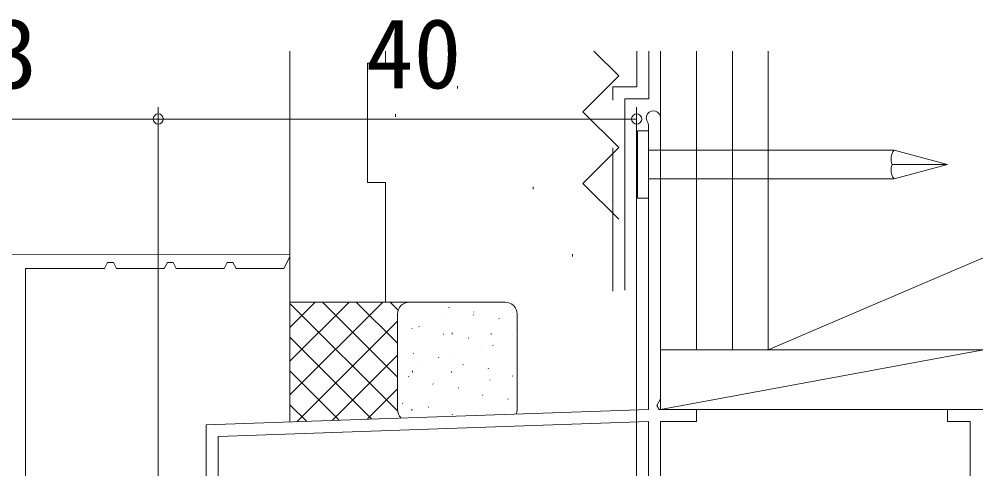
# Model space of a CAD drawing. Units: millimetres, scale not verified. Extents: x -1682 to -692, y -1188 to 424.
# Drawn here: x -1552.2 to -1472.2, y -607.9 to -570.3 of the extents above; entities that cross this region are included whole.
import ezdxf
from ezdxf.enums import TextEntityAlignment as Align

# ---------------------------------------------------------------- set-up
doc = ezdxf.new("R2010")
doc.units = ezdxf.units.MM
doc.header["$LTSCALE"] = 4
doc.linetypes.add('DASHED3', pattern=[4, 3, -1])
for name, color, linetype, lineweight in [('0-3_YKK_11', 7, 'Continuous', 9), ('0-4_YKK_11E', 4, 'Continuous', 9), ('0-7_YKK_D', 6, 'Continuous', 9), ('0-8_YSS_K', 3, 'Continuous', 9)]:
    doc.layers.add(name, color=color, linetype=linetype, lineweight=lineweight)
doc.styles.add('ＭＳ ゴシック', font='')
doc.styles.get('ＭＳ ゴシック').set_extended_font_data('MS Gothic')

msp = doc.modelspace()

# ---------------------------------------------------------------- linework, layer by layer
at = {"layer": '0-3_YKK_11'}
for p, q in [((-1529.527, -590.013), (-1552.828, -589.97)), ((-1530.028, -591.171), (-1529.528, -590.19)), ((-1529.528, -590.19), (-1529.528, -590.013)), ((-1551.628, -591.171), (-1545.028, -591.171)), ((-1551.628, -618.471), (-1551.628, -591.171)), ((-1545.028, -591.171), (-1544.773, -590.671)), ((-1544.773, -590.671), (-1544.283, -590.671)), ((-1544.283, -590.671), (-1544.028, -591.171)), ((-1544.028, -591.171), (-1540.028, -591.171)), ((-1540.028, -591.171), (-1539.773, -590.671)), ((-1539.773, -590.671), (-1539.283, -590.671)), ((-1539.283, -590.671), (-1539.028, -591.171)), ((-1539.028, -591.171), (-1535.028, -591.171)), ((-1535.028, -591.171), (-1534.773, -590.671)), ((-1534.773, -590.671), (-1534.283, -590.671)), ((-1534.283, -590.671), (-1534.028, -591.171)), ((-1534.028, -591.171), (-1530.028, -591.171))]:
    msp.add_line(p, q, dxfattribs=at)
at = {"layer": '0-4_YKK_11E'}
for p, q in [((-1499.529, -579.137), (-1499.596, -578.948)), ((-1499.529, -602.971), (-1499.529, -579.137)), ((-1498.529, -578.571), (-1498.529, -602.071)), ((-1498.529, -602.071), (-1498.853, -602.631)), ((-1536.529, -604.263), (-1499.529, -602.971)), ((-1498.853, -602.631), (-1498.656, -602.971)), ((-1498.656, -602.971), (-1495.529, -602.971)), ((-1495.529, -602.971), (-1495.529, -603.971)), ((-1471.529, -602.971), (-1474.529, -602.971)), ((-1474.529, -602.971), (-1474.529, -603.971)), ((-1535.529, -605.228), (-1499.529, -603.971)), ((-1499.529, -603.971), (-1499.529, -613.871)), ((-1498.529, -603.971), (-1498.529, -614.971)), ((-1495.529, -603.971), (-1498.529, -603.971)), ((-1474.529, -603.971), (-1472.629, -603.971)), ((-1472.629, -603.971), (-1472.629, -631.871)), ((-1536.529, -614.971), (-1536.529, -604.263)), ((-1535.529, -613.871), (-1535.529, -605.228))]:
    msp.add_line(p, q, dxfattribs=at)
msp.add_arc((-1499.129, -578.571), 0.6, 0.00246, 218.95558, dxfattribs=at)
at = {"layer": '0-7_YKK_D'}
for p, q in [((-1540.528, -609.471), (-1540.528, -577.66)), ((-1540.528, -609.471), (-1540.528, -577.66)), ((-1500.528, -624.271), (-1500.528, -577.66)), ((-1540.528, -578.66), (-1552.828, -578.66)), ((-1540.528, -578.66), (-1500.528, -578.66))]:
    msp.add_line(p, q, dxfattribs=at)
for centre in [(-1540.528, -578.66), (-1540.528, -578.66), (-1500.528, -578.66)]:
    msp.add_circle(centre, 0.425, dxfattribs=at)
at = {"layer": '0-8_YSS_K'}
for p, q in [((-1529.528, -572.971), (-1529.528, -593.984)), ((-1521.528, -573.983), (-1521.528, -572.971)), ((-1499.523, -576.971), (-1499.523, -572.971)), ((-1498.528, -572.971), (-1498.528, -597.971)), ((-1495.528, -572.971), (-1495.528, -597.971)), ((-1492.528, -572.971), (-1492.528, -597.971)), ((-1489.528, -597.971), (-1431.194, -572.971)), ((-1489.528, -572.971), (-1489.528, -597.971)), ((-1489.528, -597.971), (-1489.528, -572.971)), ((-1515.506, -576.1), (-1515.506, -575.9)), ((-1499.523, -576.971), (-1501.523, -576.971)), ((-1501.523, -592.981), (-1501.523, -576.971)), ((-1520.707, -578.466), (-1520.707, -578.266)), ((-1500.468, -579.651), (-1499.528, -579.651)), ((-1500.468, -585.291), (-1500.468, -579.651)), ((-1499.528, -579.651), (-1499.528, -585.291)), ((-1479.006, -581.271), (-1499.528, -581.271)), ((-1474.528, -582.471), (-1479.006, -583.671)), ((-1521.528, -583.983), (-1523.028, -583.983)), ((-1521.528, -593.984), (-1521.528, -583.983)), ((-1499.528, -583.671), (-1479.006, -583.671)), ((-1509.19, -584.527), (-1509.19, -584.327)), ((-1500.468, -585.291), (-1499.528, -585.291)), ((-1505.899, -590.163), (-1505.899, -589.963)), ((-1519.528, -593.984), (-1529.528, -593.984)), ((-1529.528, -601.759), (-1521.752, -593.984)), ((-1529.528, -598.931), (-1524.581, -593.984)), ((-1529.528, -596.102), (-1527.409, -593.984)), ((-1529.528, -593.984), (-1529.528, -603.984)), ((-1521.528, -593.984), (-1529.528, -593.984)), ((-1529.528, -594.088), (-1520.522, -603.093)), ((-1526.803, -593.984), (-1520.528, -600.259)), ((-1523.975, -593.984), (-1520.528, -597.431)), ((-1521.147, -593.984), (-1520.473, -594.657)), ((-1511.529, -593.984), (-1519.528, -593.984)), ((-1516.198, -594.452), (-1516.225, -594.41)), ((-1520.528, -594.984), (-1520.528, -602.984)), ((-1514.168, -595.068), (-1514.195, -595.026)), ((-1514.131, -594.815), (-1514.134, -594.805)), ((-1510.529, -602.984), (-1510.529, -594.984)), ((-1528.924, -603.984), (-1520.528, -595.587)), ((-1516.758, -595.342), (-1516.761, -595.332)), ((-1512.039, -595.395), (-1512.066, -595.353)), ((-1519.305, -596.21), (-1519.308, -596.2)), ((-1518.714, -596.068), (-1518.741, -596.026)), ((-1516.684, -596.684), (-1516.711, -596.642)), ((-1515.969, -596.657), (-1515.967, -596.557)), ((-1512.702, -596.705), (-1512.701, -596.605)), ((-1510.919, -596.78), (-1510.922, -596.77)), ((-1529.528, -596.916), (-1522.702, -603.742)), ((-1514.555, -597.011), (-1514.582, -596.968)), ((-1512.526, -597.627), (-1512.553, -597.585)), ((-1519.2, -598.299), (-1519.227, -598.257)), ((-1513.467, -597.648), (-1513.469, -597.638)), ((-1498.528, -597.971), (-1489.528, -597.971)), ((-1498.528, -602.971), (-1471.528, -597.971)), ((-1498.528, -597.971), (-1498.528, -602.971)), ((-1471.528, -597.971), (-1498.528, -597.971)), ((-1489.528, -597.971), (-1384.528, -597.971)), ((-1525.968, -603.856), (-1520.528, -598.416)), ((-1518.629, -599.091), (-1518.632, -599.082)), ((-1517.071, -598.626), (-1517.098, -598.584)), ((-1516.002, -598.564), (-1516.005, -598.555)), ((-1515.042, -599.242), (-1515.069, -599.2)), ((-1529.528, -599.744), (-1525.435, -603.837)), ((-1519.28, -599.835), (-1519.279, -599.735)), ((-1516.013, -599.882), (-1516.012, -599.782)), ((-1512.913, -599.569), (-1512.94, -599.527)), ((-1519.587, -600.242), (-1519.614, -600.2)), ((-1512.79, -600.53), (-1512.793, -600.52)), ((-1510.883, -600.185), (-1510.91, -600.143)), ((-1523.037, -603.753), (-1520.528, -601.244)), ((-1517.558, -600.858), (-1517.585, -600.815)), ((-1515.429, -601.184), (-1515.456, -601.142)), ((-1515.338, -601.397), (-1515.34, -601.388)), ((-1517.873, -602.314), (-1517.876, -602.304)), ((-1513.399, -601.8), (-1513.426, -601.758)), ((-1511.27, -602.127), (-1511.297, -602.085)), ((-1529.528, -602.573), (-1528.117, -603.984)), ((-1520.074, -602.473), (-1520.101, -602.431)), ((-1519.325, -603.059), (-1519.323, -602.959)), ((-1517.945, -602.8), (-1517.972, -602.758)), ((-1498.528, -602.971), (-1471.528, -602.971)), ((-1515.915, -603.416), (-1515.942, -603.374)), ((-1512.795, -603.434), (-1512.795, -603.424))]:
    msp.add_line(p, q, dxfattribs=at)
at = {"layer": '0-8_YSS_K', "linetype": 'DASHED3'}
for p, q in [((-1502.023, -575.048), (-1504.1, -572.971)), ((-1505.023, -578.048), (-1502.023, -575.048)), ((-1502.523, -593.072), (-1502.523, -575.971)), ((-1502.023, -581.048), (-1505.023, -578.048)), ((-1505.023, -584.048), (-1502.023, -581.048)), ((-1502.023, -587.048), (-1505.023, -584.048))]:
    msp.add_line(p, q, dxfattribs=at)
msp.add_lwpolyline([(-1500.523, -572.971), (-1500.523, -575.971), (-1502.523, -575.971)], dxfattribs=at)
at = {"layer": '0-8_YSS_K'}
for points in [[(-1521.528, -573.983), (-1523.028, -573.983), (-1523.028, -583.983)], [(-1479.164, -582.471), (-1474.528, -582.471), (-1479.006, -581.271)]]:
    msp.add_lwpolyline(points, dxfattribs=at)
for centre, radius, start, end in [((-1478.058, -582.006), 1.2, 142.21414, 202.78584), ((-1478.058, -582.935), 1.2, 157.21414, 217.78584), ((-1519.528, -594.984), 1, 90, 180), ((-1511.529, -594.984), 1, 0, 90), ((-1519.528, -602.984), 1, 180, 225.25551), ((-1511.529, -602.984), 1, 338.04105, 0)]:
    msp.add_arc(centre, radius, start, end, dxfattribs=at)

# ---------------------------------------------------------------- texts
at = {"layer": '0-7_YKK_D', "color": 4, "style": 'ＭＳ ゴシック'}
for s, p in [('12.3', (-1566.608, -577.86)), ('40', (-1523.168, -577.86))]:
    msp.add_text(s, height=5.865, dxfattribs=at).set_placement(p, align=Align.BOTTOM_LEFT)

doc.saveas('drawing.dxf')
